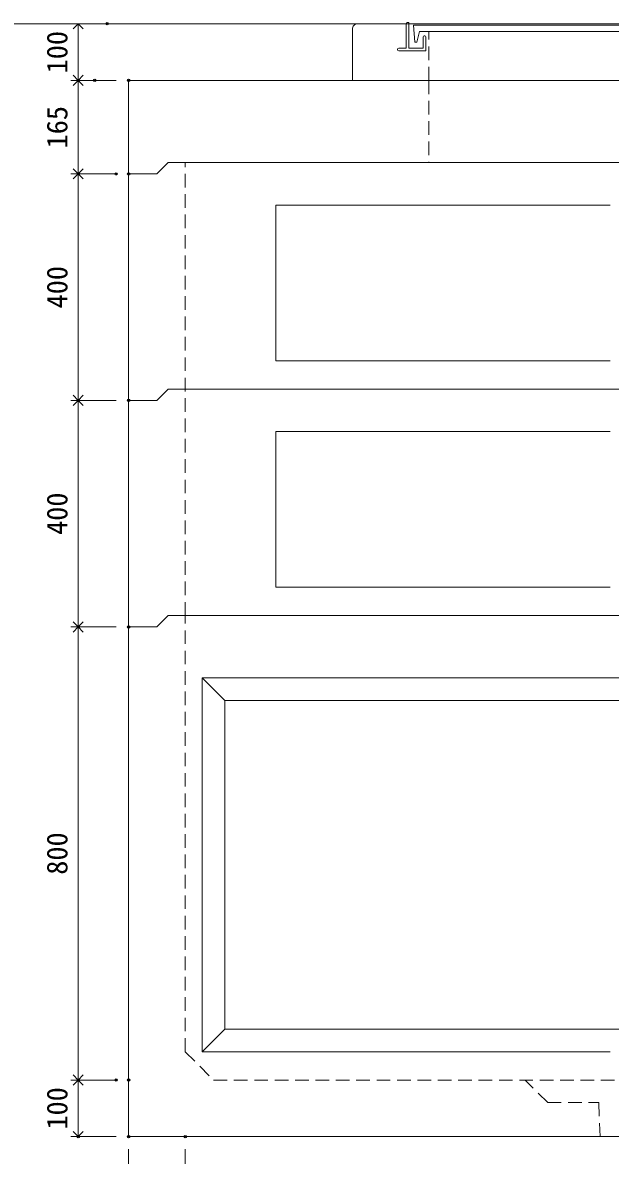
# Model space of a CAD drawing. Units: millimetres, scale not verified. Extents: x -6420 to 6420, y -3029 to 3030.
# Drawn here: x 2323 to 3361, y -1568 to 432 of the extents above; entities that cross this region are included whole.
import ezdxf
from ezdxf.enums import TextEntityAlignment as Align

# ---------------------------------------------------------------- set-up
doc = ezdxf.new("R2010")
doc.units = ezdxf.units.MM
doc.header["$LTSCALE"] = 20
doc.header["$PDMODE"] = 32
doc.header["$PDSIZE"] = 4
doc.linetypes.add('DASHED1', pattern=[1.8, 1.2, -0.6])
doc.linetypes.add('USER2', pattern=[50.8, 31.75, -6.35, 6.35, -6.35])
doc.layers.add('0-1_Defpoints', color=7, linetype='Continuous')
for name, color, linetype, lineweight in [('0-3_gaikei', 7, 'Continuous', 18), ('0-4_kakure', 7, 'DASHED1', 5), ('0-5_sunpou', 7, 'Continuous', 5), ('0-8_uchigawa', 6, 'Continuous', 18), ('0-A_futa', 3, 'Continuous', 18), ('0-B_GL', 4, 'Continuous', 18), ('1-2_uchigawa2', 6, 'USER2', 18)]:
    doc.layers.add(name, color=color, linetype=linetype, lineweight=lineweight)
doc.styles.add('ＭＳ ゴシック', font='')
doc.styles.get('ＭＳ ゴシック').set_extended_font_data('MS Gothic')

# ---------------------------------------------------------------- blocks, each defined once
blk = doc.blocks.new('_Open90')
at = {"layer": '0-5_sunpou'}
blk.add_line((0, 0), (-1, 0), dxfattribs=at)
blk.add_lwpolyline([(-0.5, 0.5), (0, 0), (-0.5, -0.5)], dxfattribs=at)
blk = doc.blocks.new('D69')
at = {"layer": '0-1_Defpoints'}
for p in [(5033.38, 2926.83), (5004.21, 2761.83), (5071.24, 2761.83)]:
    blk.add_point(p, dxfattribs=at)
at = {"layer": '0-5_sunpou'}
for p, q in [((5011.38, 2926.83), (4991.21, 2926.83)), ((5004.21, 2908.83), (5004.21, 2779.83)), ((5049.24, 2761.83), (4991.21, 2761.83))]:
    blk.add_line(p, q, dxfattribs=at)
at = {"layer": '0-5_sunpou', "xscale": 18, "yscale": 18}
for p, rotation in [((5004.21, 2926.83), 90), ((5004.21, 2761.83), 270)]:
    blk.add_blockref('_Open90', p, dxfattribs=dict(at, rotation=rotation))
at = {"layer": '0-5_sunpou', "style": 'ＭＳ ゴシック'}
blk.add_text('165', height=36.66, rotation=90, dxfattribs=at).set_placement((4996.21, 2806.83), align=Align.BOTTOM_LEFT)
blk = doc.blocks.new('D70')
at = {"layer": '0-1_Defpoints'}
for p in [(5033.38, 2926.83), (5004.21, 2761.83), (5071.24, 2761.83)]:
    blk.add_point(p, dxfattribs=at)
at = {"layer": '0-5_sunpou'}
for p, q in [((5011.38, 2926.83), (4991.21, 2926.83)), ((5004.21, 2908.83), (5004.21, 2779.83)), ((5049.24, 2761.83), (4991.21, 2761.83))]:
    blk.add_line(p, q, dxfattribs=at)
at = {"layer": '0-5_sunpou', "xscale": 18, "yscale": 18}
for p, rotation in [((5004.21, 2926.83), 90), ((5004.21, 2761.83), 270)]:
    blk.add_blockref('_Open90', p, dxfattribs=dict(at, rotation=rotation))
at = {"layer": '0-5_sunpou', "style": 'ＭＳ ゴシック'}
blk.add_text('165', height=36.66, rotation=90, dxfattribs=at).set_placement((4996.21, 2806.83), align=Align.BOTTOM_LEFT)
blk = doc.blocks.new('D71')
at = {"layer": '0-1_Defpoints'}
for p in [(5093.24, 2761.83), (5004.21, 2361.83), (5093.24, 2361.83)]:
    blk.add_point(p, dxfattribs=at)
at = {"layer": '0-5_sunpou'}
for p, q in [((5071.24, 2761.83), (4991.21, 2761.83)), ((5004.21, 2743.83), (5004.21, 2379.83)), ((5071.24, 2361.83), (4991.21, 2361.83))]:
    blk.add_line(p, q, dxfattribs=at)
at = {"layer": '0-5_sunpou', "xscale": 18, "yscale": 18}
for p, rotation in [((5004.21, 2761.83), 90), ((5004.21, 2361.83), 270)]:
    blk.add_blockref('_Open90', p, dxfattribs=dict(at, rotation=rotation))
at = {"layer": '0-5_sunpou', "style": 'ＭＳ ゴシック'}
blk.add_text('400', height=36.66, rotation=90, dxfattribs=at).set_placement((4996.21, 2524.33), align=Align.BOTTOM_LEFT)
blk = doc.blocks.new('D72')
at = {"layer": '0-1_Defpoints'}
for p in [(5093.24, 2361.83), (5004.21, 1961.83), (5093.24, 1961.83)]:
    blk.add_point(p, dxfattribs=at)
at = {"layer": '0-5_sunpou'}
for p, q in [((5071.24, 2361.83), (4991.21, 2361.83)), ((5004.21, 2343.83), (5004.21, 1979.83)), ((5071.24, 1961.83), (4991.21, 1961.83))]:
    blk.add_line(p, q, dxfattribs=at)
at = {"layer": '0-5_sunpou', "xscale": 18, "yscale": 18}
for p, rotation in [((5004.21, 2361.83), 90), ((5004.21, 1961.83), 270)]:
    blk.add_blockref('_Open90', p, dxfattribs=dict(at, rotation=rotation))
at = {"layer": '0-5_sunpou', "style": 'ＭＳ ゴシック'}
blk.add_text('400', height=36.66, rotation=90, dxfattribs=at).set_placement((4996.21, 2124.33), align=Align.BOTTOM_LEFT)
blk = doc.blocks.new('D45')
at = {"layer": '0-1_Defpoints'}
for p in [(5093.24, 1961.83), (5004.21, 1161.83), (5093.24, 1161.83)]:
    blk.add_point(p, dxfattribs=at)
at = {"layer": '0-5_sunpou'}
for p, q in [((5071.24, 1961.83), (4991.21, 1961.83)), ((5004.21, 1943.83), (5004.21, 1179.83)), ((5071.24, 1161.83), (4991.21, 1161.83))]:
    blk.add_line(p, q, dxfattribs=at)
at = {"layer": '0-5_sunpou', "xscale": 18, "yscale": 18}
for p, rotation in [((5004.21, 1961.83), 90), ((5004.21, 1161.83), 270)]:
    blk.add_blockref('_Open90', p, dxfattribs=dict(at, rotation=rotation))
at = {"layer": '0-5_sunpou', "style": 'ＭＳ ゴシック'}
blk.add_text('800', height=36.66, rotation=90, dxfattribs=at).set_placement((4996.21, 1524.33), align=Align.BOTTOM_LEFT)
blk = doc.blocks.new('D46')
at = {"layer": '0-1_Defpoints'}
for p in [(5071.24, 1161.83), (5004.21, 1061.83), (5093.24, 1061.83)]:
    blk.add_point(p, dxfattribs=at)
at = {"layer": '0-5_sunpou'}
for p, q in [((5049.24, 1161.83), (4991.21, 1161.83)), ((5004.21, 1143.83), (5004.21, 1079.83)), ((5071.24, 1061.83), (4991.21, 1061.83))]:
    blk.add_line(p, q, dxfattribs=at)
at = {"layer": '0-5_sunpou', "xscale": 18, "yscale": 18}
for p, rotation in [((5004.21, 1161.83), 90), ((5004.21, 1061.83), 270)]:
    blk.add_blockref('_Open90', p, dxfattribs=dict(at, rotation=rotation))
at = {"layer": '0-5_sunpou', "style": 'ＭＳ ゴシック'}
blk.add_text('100', height=36.66, rotation=90, dxfattribs=at).set_placement((4996.21, 1074.33), align=Align.BOTTOM_LEFT)
blk = doc.blocks.new('D47')
at = {"layer": '0-1_Defpoints'}
for p in [(5093.24, 1061.83), (5193.24, 1061.83), (5193.24, 944.12)]:
    blk.add_point(p, dxfattribs=at)
at = {"layer": '0-5_sunpou'}
for p, q in [((5093.24, 1039.83), (5093.24, 931.12)), ((5193.24, 1039.83), (5193.24, 931.12)), ((5111.24, 944.12), (5175.24, 944.12))]:
    blk.add_line(p, q, dxfattribs=at)
at = {"layer": '0-5_sunpou', "xscale": 18, "yscale": 18, "rotation": 180}
blk.add_blockref('_Open90', (5093.24, 944.12), dxfattribs=at)
at = {"layer": '0-5_sunpou', "xscale": 18, "yscale": 18}
blk.add_blockref('_Open90', (5193.24, 944.12), dxfattribs=at)
at = {"layer": '0-5_sunpou', "style": 'ＭＳ ゴシック'}
blk.add_text('100', height=36.66, dxfattribs=at).set_placement((5105.74, 952.12), align=Align.BOTTOM_LEFT)
blk = doc.blocks.new('D48')
at = {"layer": '0-1_Defpoints'}
for p in [(5193.24, 1061.83), (6693.24, 1061.83), (6693.24, 944.12)]:
    blk.add_point(p, dxfattribs=at)
at = {"layer": '0-5_sunpou'}
for p, q in [((5193.24, 1039.83), (5193.24, 931.12)), ((6693.24, 1039.83), (6693.24, 931.12)), ((5211.24, 944.12), (6675.24, 944.12))]:
    blk.add_line(p, q, dxfattribs=at)
at = {"layer": '0-5_sunpou', "xscale": 18, "yscale": 18, "rotation": 180}
blk.add_blockref('_Open90', (5193.24, 944.12), dxfattribs=at)
at = {"layer": '0-5_sunpou', "xscale": 18, "yscale": 18}
blk.add_blockref('_Open90', (6693.24, 944.12), dxfattribs=at)
at = {"layer": '0-5_sunpou', "style": 'ＭＳ ゴシック'}
blk.add_text('1500', height=36.66, dxfattribs=at).set_placement((5893.24, 952.12), align=Align.BOTTOM_LEFT)
blk = doc.blocks.new('D87')
at = {"layer": '0-1_Defpoints'}
for p in [(5055.38, 3026.83), (5004.21, 2926.83), (5093.24, 2926.83)]:
    blk.add_point(p, dxfattribs=at)
at = {"layer": '0-5_sunpou'}
for p, q in [((5033.38, 3026.83), (4991.21, 3026.83)), ((5004.21, 3008.83), (5004.21, 2944.83)), ((5071.24, 2926.83), (4991.21, 2926.83))]:
    blk.add_line(p, q, dxfattribs=at)
at = {"layer": '0-5_sunpou', "xscale": 18, "yscale": 18}
for p, rotation in [((5004.21, 3026.83), 90), ((5004.21, 2926.83), 270)]:
    blk.add_blockref('_Open90', p, dxfattribs=dict(at, rotation=rotation))
at = {"layer": '0-5_sunpou', "style": 'ＭＳ ゴシック'}
blk.add_text('100', height=36.66, rotation=90, dxfattribs=at).set_placement((4996.21, 2939.33), align=Align.BOTTOM_LEFT)
blk = doc.blocks.new('D85')
at = {"layer": '0-1_Defpoints'}
for p in [(5055.38, 3026.83), (5004.21, 2926.83), (5093.24, 2926.83)]:
    blk.add_point(p, dxfattribs=at)
at = {"layer": '0-5_sunpou'}
for p, q in [((5033.38, 3026.83), (4991.21, 3026.83)), ((5004.21, 3008.83), (5004.21, 2944.83)), ((5071.24, 2926.83), (4991.21, 2926.83))]:
    blk.add_line(p, q, dxfattribs=at)
at = {"layer": '0-5_sunpou', "xscale": 18, "yscale": 18}
for p, rotation in [((5004.21, 3026.83), 90), ((5004.21, 2926.83), 270)]:
    blk.add_blockref('_Open90', p, dxfattribs=dict(at, rotation=rotation))
at = {"layer": '0-5_sunpou', "style": 'ＭＳ ゴシック'}
blk.add_text('100', height=36.66, rotation=90, dxfattribs=at).set_placement((4996.21, 2939.33), align=Align.BOTTOM_LEFT)

msp = doc.modelspace()

# ---------------------------------------------------------------- linework, layer by layer
at = {"layer": '0-3_gaikei'}
for p, q in [((2915, 429.6), (3000, 429.6)), ((2905, 329.6), (2905, 419.6)), ((2510, 329.6), (4210, 329.6)), ((2510, 329.6), (4210, 329.6)), ((2510, 329.6), (4210, 329.6)), ((2510, 329.6), (4210, 329.6)), ((2510, 314.6), (2510, 329.6)), ((2510, 314.6), (2510, -635.4)), ((2580, 184.6), (2560, 164.6)), ((2580, 184.6), (2560, 164.6)), ((2580, 184.6), (2560, 164.6)), ((2580, 184.6), (2560, 164.6)), ((2580, 184.6), (2560, 164.6)), ((2580, 184.6), (2560, 164.6)), ((2580, 184.6), (2560, 164.6)), ((2580, 184.6), (2560, 164.6)), ((2580, 184.6), (2560, 164.6)), ((2580, 184.6), (2560, 164.6)), ((2580, 184.6), (2560, 164.6)), ((2580, 184.6), (2560, 164.6)), ((2580, 184.6), (2560, 164.6)), ((2580, 184.6), (2560, 164.6)), ((2580, 184.6), (4140, 184.6)), ((2580, 184.6), (4140, 184.6)), ((2580, 184.6), (4140, 184.6)), ((2580, 184.6), (4140, 184.6)), ((2580, 184.6), (4140, 184.6)), ((2580, 184.6), (4140, 184.6)), ((2580, 184.6), (4140, 184.6)), ((2580, 184.6), (4140, 184.6)), ((2580, 184.6), (4140, 184.6)), ((2580, 184.6), (4140, 184.6)), ((2580, 184.6), (4140, 184.6)), ((2580, 184.6), (4140, 184.6)), ((2580, 184.6), (4140, 184.6)), ((2580, 184.6), (4140, 184.6)), ((2510, 164.6), (2560, 164.6)), ((2510, 164.6), (2560, 164.6)), ((2510, 164.6), (2560, 164.6)), ((2510, 164.6), (2560, 164.6)), ((2510, 164.6), (2560, 164.6)), ((2510, 164.6), (2560, 164.6)), ((2510, 164.6), (2560, 164.6)), ((2510, 164.6), (2560, 164.6)), ((2510, 164.6), (2560, 164.6)), ((2510, 164.6), (2560, 164.6)), ((2510, 164.6), (2560, 164.6)), ((2510, 164.6), (2560, 164.6)), ((2510, 164.6), (2560, 164.6)), ((2510, 164.6), (2560, 164.6)), ((2580, -215.4), (2560, -235.4)), ((2580, -215.4), (2560, -235.4)), ((2580, -215.4), (2560, -235.4)), ((2580, -215.4), (2560, -235.4)), ((2580, -215.4), (2560, -235.4)), ((2580, -215.4), (4140, -215.4)), ((2580, -215.4), (4140, -215.4)), ((2580, -215.4), (4140, -215.4)), ((2580, -215.4), (4140, -215.4)), ((2580, -215.4), (4140, -215.4)), ((2510, -235.4), (2560, -235.4)), ((2510, -235.4), (2560, -235.4)), ((2510, -235.4), (2560, -235.4)), ((2510, -235.4), (2560, -235.4)), ((2510, -235.4), (2560, -235.4)), ((2580, -615.4), (2560, -635.4)), ((2580, -615.4), (2560, -635.4)), ((2580, -615.4), (2560, -635.4)), ((2580, -615.4), (2560, -635.4)), ((2580, -615.4), (2560, -635.4)), ((2580, -615.4), (2560, -635.4)), ((2580, -615.4), (2560, -635.4)), ((2580, -615.4), (2560, -635.4)), ((2580, -615.4), (2560, -635.4)), ((2580, -615.4), (2560, -635.4)), ((2580, -615.4), (2560, -635.4)), ((2580, -615.4), (2560, -635.4)), ((2580, -615.4), (2560, -635.4)), ((2580, -615.4), (2560, -635.4)), ((2580, -615.4), (2560, -635.4)), ((2580, -615.4), (2560, -635.4)), ((2580, -615.4), (2560, -635.4)), ((2580, -615.4), (2560, -635.4)), ((2580, -615.4), (2560, -635.4)), ((2580, -615.4), (2560, -635.4)), ((2580, -615.4), (2560, -635.4)), ((2580, -615.4), (2560, -635.4)), ((2580, -615.4), (2560, -635.4)), ((2580, -615.4), (2560, -635.4)), ((2580, -615.4), (2560, -635.4)), ((2580, -615.4), (2560, -635.4)), ((2580, -615.4), (2560, -635.4)), ((2580, -615.4), (2560, -635.4)), ((2580, -615.4), (2560, -635.4)), ((2580, -615.4), (2560, -635.4)), ((2580, -615.4), (2560, -635.4)), ((2580, -615.4), (2560, -635.4)), ((2580, -615.4), (2560, -635.4)), ((2580, -615.4), (2560, -635.4)), ((2580, -615.4), (2560, -635.4)), ((2580, -615.4), (2560, -635.4)), ((2580, -615.4), (4140, -615.4)), ((2580, -615.4), (4140, -615.4)), ((2580, -615.4), (4140, -615.4)), ((2580, -615.4), (4140, -615.4)), ((2580, -615.4), (4140, -615.4)), ((2580, -615.4), (4140, -615.4)), ((2580, -615.4), (4140, -615.4)), ((2580, -615.4), (4140, -615.4)), ((2580, -615.4), (4140, -615.4)), ((2580, -615.4), (4140, -615.4)), ((2580, -615.4), (4140, -615.4)), ((2580, -615.4), (4140, -615.4)), ((2580, -615.4), (4140, -615.4)), ((2580, -615.4), (4140, -615.4)), ((2580, -615.4), (4140, -615.4)), ((2580, -615.4), (4140, -615.4)), ((2580, -615.4), (4140, -615.4)), ((2580, -615.4), (4140, -615.4)), ((2580, -615.4), (4140, -615.4)), ((2580, -615.4), (4140, -615.4)), ((2580, -615.4), (4140, -615.4)), ((2580, -615.4), (4140, -615.4)), ((2580, -615.4), (4140, -615.4)), ((2580, -615.4), (4140, -615.4)), ((2580, -615.4), (4140, -615.4)), ((2580, -615.4), (4140, -615.4)), ((2580, -615.4), (4140, -615.4)), ((2580, -615.4), (4140, -615.4)), ((2580, -615.4), (4140, -615.4)), ((2580, -615.4), (4140, -615.4)), ((2580, -615.4), (4140, -615.4)), ((2580, -615.4), (4140, -615.4)), ((2580, -615.4), (4140, -615.4)), ((2580, -615.4), (4140, -615.4)), ((2580, -615.4), (4140, -615.4)), ((2580, -615.4), (4140, -615.4)), ((2510, -635.4), (2560, -635.4)), ((2510, -635.4), (2560, -635.4)), ((2510, -635.4), (2560, -635.4)), ((2510, -635.4), (2560, -635.4)), ((2510, -635.4), (2560, -635.4)), ((2510, -635.4), (2560, -635.4)), ((2510, -635.4), (2560, -635.4)), ((2510, -635.4), (2560, -635.4)), ((2510, -635.4), (2560, -635.4)), ((2510, -635.4), (2560, -635.4)), ((2510, -635.4), (2560, -635.4)), ((2510, -635.4), (2560, -635.4)), ((2510, -635.4), (2560, -635.4)), ((2510, -635.4), (2560, -635.4)), ((2510, -635.4), (2560, -635.4)), ((2510, -635.4), (2560, -635.4)), ((2510, -635.4), (2560, -635.4)), ((2510, -635.4), (2560, -635.4)), ((2510, -635.4), (2560, -635.4)), ((2510, -635.4), (2560, -635.4)), ((2510, -635.4), (2560, -635.4)), ((2510, -635.4), (2560, -635.4)), ((2510, -635.4), (2560, -635.4)), ((2510, -635.4), (2510, -1535.4)), ((2510, -635.4), (2560, -635.4)), ((2510, -635.4), (2560, -635.4)), ((2510, -635.4), (2560, -635.4)), ((2510, -635.4), (2560, -635.4)), ((2510, -635.4), (2560, -635.4)), ((2510, -635.4), (2560, -635.4)), ((2510, -635.4), (2560, -635.4)), ((2510, -635.4), (2560, -635.4)), ((2510, -635.4), (2560, -635.4)), ((2510, -635.4), (2560, -635.4)), ((2510, -635.4), (2560, -635.4)), ((2510, -635.4), (2560, -635.4)), ((2510, -635.4), (2560, -635.4)), ((2510, -1535.4), (4210, -1535.4))]:
    msp.add_line(p, q, dxfattribs=at)
msp.add_arc((2914.42, 420.18), 9.44, 86.47383, 183.52617, dxfattribs=at)
at = {"layer": '0-4_kakure'}
for p, q in [((3040, 329.6), (3040, 416.1)), ((3040, 329.6), (3040, 184.6)), ((2610, -615.4), (2610, 184.6)), ((2610, -1385.4), (2610, -615.4)), ((2610, -1385.4), (2660, -1435.4)), ((2660, -1435.4), (4060, -1435.4)), ((3250, -1475.4), (3210, -1435.4)), ((3250, -1475.4), (3340, -1475.4)), ((3340, -1475.4), (3342.5, -1535.4))]:
    msp.add_line(p, q, dxfattribs=at)
at = {"layer": '0-8_uchigawa'}
for p, q in [((2640, -725.4), (3360, -725.4)), ((2640, -725.4), (2640, -1385.4)), ((2680, -765.4), (2640, -725.4)), ((4080, -725.4), (3360, -725.4)), ((2680, -765.4), (2680, -1345.4)), ((2680, -765.4), (3360, -765.4)), ((2680, -765.4), (3360, -765.4)), ((4040, -765.4), (3360, -765.4)), ((2680, -1345.4), (2640, -1385.4)), ((2680, -1345.4), (3360, -1345.4)), ((2640, -1385.4), (3360, -1385.4))]:
    msp.add_line(p, q, dxfattribs=at)
msp.add_lwpolyline([(3360, -1345.4), (4040, -1345.4), (4080, -1385.4)], dxfattribs=at)
at = {"layer": '0-A_futa'}
for p, q in [((3000, 429.6), (3000, 386.6)), ((3002, 431.6), (3005, 431.6)), ((3005, 431.6), (3005, 386.6)), ((3012.81, 427.1), (3667.14, 427.1)), ((3012.81, 427.1), (3015.3, 397.1)), ((3023.33, 416.1), (3019.01, 397.1)), ((3023.33, 416.1), (3656.67, 416.1)), ((3030, 406.6), (3030, 386.6)), ((3032, 408.6), (3033, 408.6)), ((3035, 406.6), (3035, 381.6)), ((2985, 384.6), (2985, 383.6)), ((2987, 386.6), (3000, 386.6)), ((3035, 381.6), (2987, 381.6)), ((3005, 386.6), (3030, 386.6)), ((3015.3, 397.1), (3019.01, 397.1))]:
    msp.add_line(p, q, dxfattribs=at)
for centre, start, end in [((3002, 429.6), 90, 180), ((3032, 406.6), 90, 180), ((3033, 406.6), 0, 90), ((2987, 384.6), 90, 180), ((2987, 383.6), 180, 270)]:
    msp.add_arc(centre, 2, start, end, dxfattribs=at)
at = {"layer": '0-B_GL'}
msp.add_line((-1740, 429.6), (6420, 429.6), dxfattribs=at)
at = {"layer": '1-2_uchigawa2'}
for p, q in [((2770, 109.6), (3360, 109.6)), ((2770, 109.6), (2770, -165.4)), ((2770, -165.4), (3360.53, -165.4)), ((2770, -290.4), (3360, -290.4)), ((2770, -290.4), (2770, -565.4)), ((2770, -565.4), (3360.53, -565.4))]:
    msp.add_line(p, q, dxfattribs=at)

# ---------------------------------------------------------------- block references
at = {"layer": '0-5_sunpou'}
for name in ['D87', 'D85', 'D69', 'D70', 'D71', 'D72', 'D45', 'D46', 'D47', 'D48']:
    msp.add_blockref(name, (-2583.24, -2597.23), dxfattribs=at)

doc.saveas('drawing.dxf')
